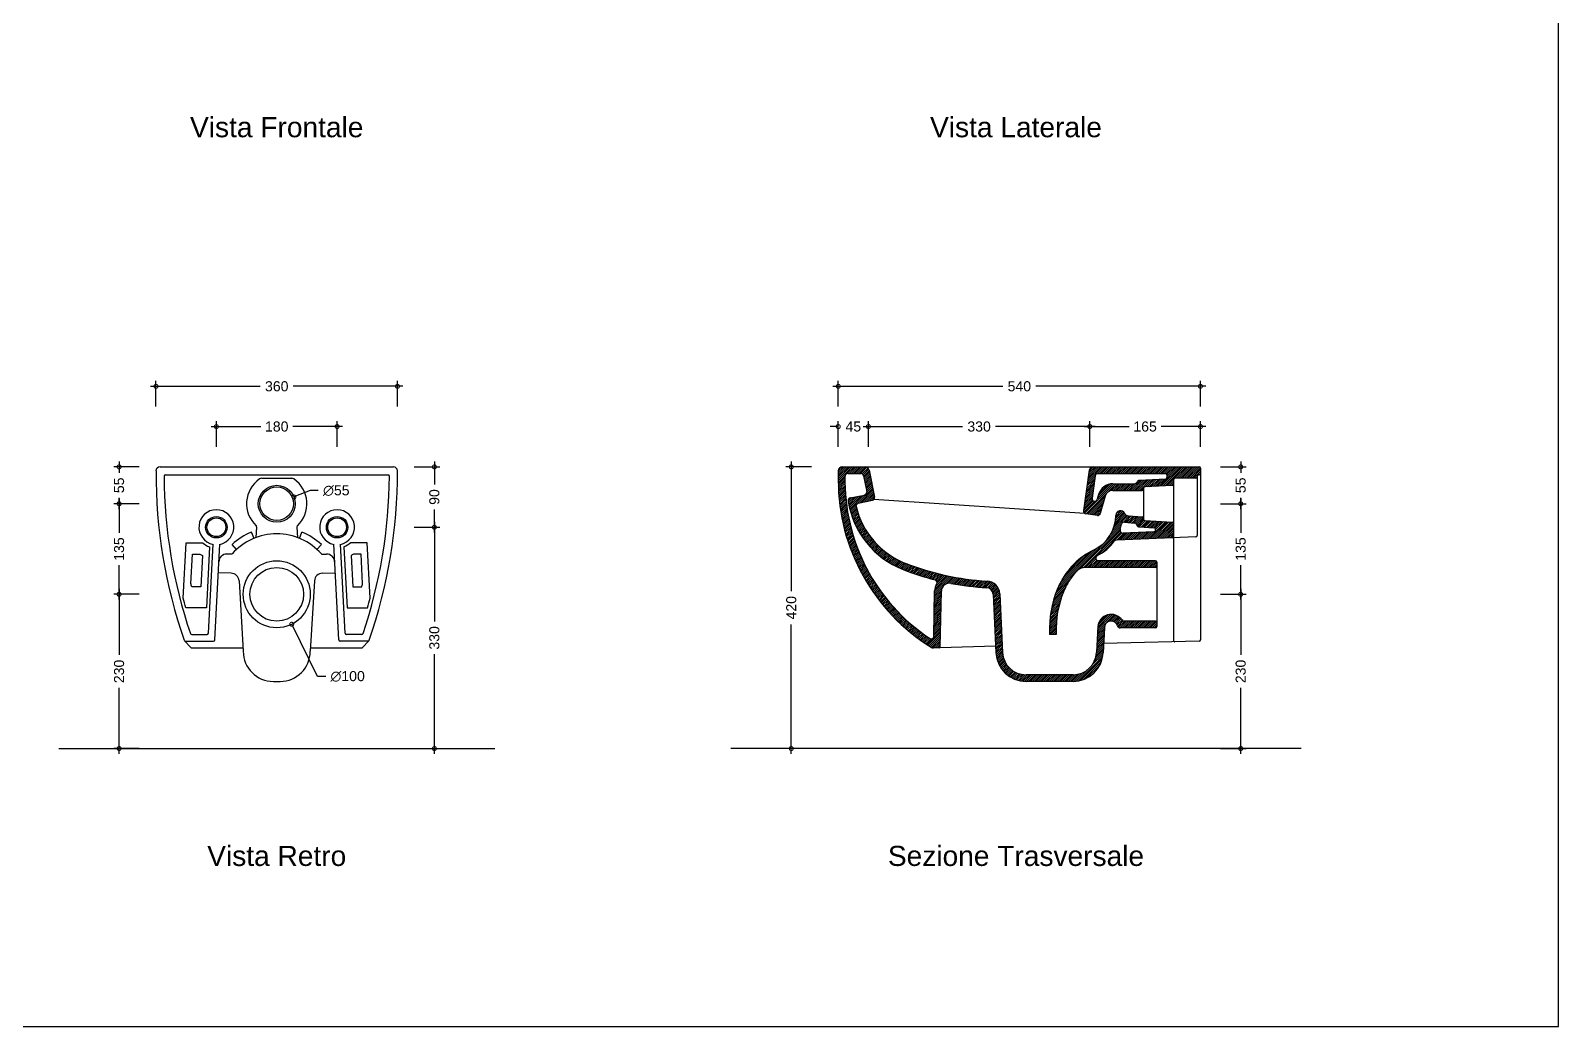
# Model space of a CAD drawing. Header units: millimetres. Extents: x 0 to 4200, y 0 to 2970.
# Drawn here: x 1922 to 4200, y 0 to 1485 of the extents above; entities that cross this region are included whole.
import ezdxf
from ezdxf.enums import TextEntityAlignment as Align

# ---------------------------------------------------------------- set-up
doc = ezdxf.new("R2010")
doc.units = ezdxf.units.MM
for name, color, linetype in [('FLM_Cer_Hatch', 8, 'Continuous'), ('FLM_Cer_Sez', 1, 'Continuous'), ('FLM_Ceramica', 7, 'Continuous'), ('FLM_Quote', 3, 'Continuous'), ('FLM_Sqd', 2, 'Continuous'), ('FLM_Terra', 4, 'Continuous'), ('FLM_Testi', 7, 'Continuous')]:
    doc.layers.add(name, color=color, linetype=linetype)
doc.styles.add('FLM_Ind', font='arial.ttf', dxfattribs={"height": 30})
doc.styles.add('FLM_Quote', font='arial.ttf')
doc.dimstyles.new('FLM_Q1', dxfattribs={"dimtxt": 15, "dimasz": 12, "dimexe": 8, "dimexo": 0, "dimgap": 8, "dimtad": 0, "dimdec": 0, "dimzin": 0, "dimdsep": 46, "dimtxsty": 'FLM_Quote', "dimblk": 'DOTSMALL', "dimcen": 0, "dimdle": 8, "dimclrt": 7, "dimadec": 0, "dimazin": 0, "dimtfac": 1, "dimtdec": 0, "dimtofl": 0, "dimtmove": 1, "dimatfit": 3, "dimldrblk": 'DOTSMALL', "dimfxl": 30, "dimfxlon": 1, "dimtolj": 1, "dimtzin": 0, "dimlwd": -1, "dimarcsym": 0})
doc.dimstyles.new('FLM_Q1$3', dxfattribs={"dimtxt": 15, "dimasz": 12, "dimexe": 8, "dimexo": 0, "dimgap": 8, "dimtad": 0, "dimtih": 1, "dimtoh": 1, "dimdec": 0, "dimzin": 0, "dimdsep": 46, "dimtxsty": 'FLM_Quote', "dimblk": 'DOTSMALL', "dimcen": 0, "dimdle": 8, "dimclrt": 7, "dimadec": 0, "dimazin": 0, "dimtfac": 1, "dimtdec": 0, "dimtofl": 0, "dimtmove": 1, "dimatfit": 3, "dimldrblk": 'DOTSMALL', "dimfxl": 30, "dimfxlon": 1, "dimtolj": 1, "dimtzin": 0, "dimlwd": -1, "dimarcsym": 0})
pattern_1 = [(45, (-4695.7502, 155.998), (-1.41421356, 1.41421356), [])]

# ---------------------------------------------------------------- blocks, each defined once
blk = doc.blocks.new('_DotSmall')
at = {"color": 0, "linetype": 'ByBlock', "const_width": 0.5}
blk.add_lwpolyline([(-0.0625, 0, 1), (0.0625, 0, 1)], format="xyb", close=True, dxfattribs=at)
blk = doc.blocks.new('*D17')
at = {"layer": 'Defpoints', "color": 0, "transparency": 16777216}
for p in [(3501.3, 894.5), (3171.3, 831.9), (3501.3, 831.4)]:
    blk.add_point(p, dxfattribs=at)
at = {"layer": 'FLM_Quote', "color": 0, "transparency": 16777216}
for p, q in [((3163.3, 894.5), (3311.8, 894.5)), ((3509.3, 894.5), (3360.9, 894.5))]:
    blk.add_line(p, q, dxfattribs=at)
at = {"layer": 'FLM_Quote', "color": 0, "lineweight": -2, "transparency": 16777216}
for p, q in [((3171.3, 864.5), (3171.3, 902.5)), ((3501.3, 864.5), (3501.3, 902.5))]:
    blk.add_line(p, q, dxfattribs=at)
at = {"layer": 'FLM_Quote', "color": 0, "transparency": 16777216, "xscale": 12, "yscale": 12, "zscale": 12, "rotation": 180}
blk.add_blockref('_DotSmall', (3171.3, 894.5), dxfattribs=at)
at = {"layer": 'FLM_Quote', "color": 0, "transparency": 16777216, "xscale": 12, "yscale": 12, "zscale": 12}
blk.add_blockref('_DotSmall', (3501.3, 894.5), dxfattribs=at)
at = {"layer": 'FLM_Quote', "color": 7, "transparency": 16777216, "insert": (3336.3, 894.5), "char_height": 15, "attachment_point": 5, "style": 'FLM_Quote'}
blk.add_mtext('\\A1;330', dxfattribs=at)
blk = doc.blocks.new('*D18')
at = {"layer": 'Defpoints', "color": 0, "transparency": 16777216}
for p in [(3666.3, 954.5), (3126.3, 830.4), (3666.3, 698.2)]:
    blk.add_point(p, dxfattribs=at)
at = {"layer": 'FLM_Quote', "color": 0, "lineweight": -2, "transparency": 16777216}
for p, q in [((3126.3, 924.5), (3126.3, 962.5)), ((3666.3, 924.5), (3666.3, 962.5))]:
    blk.add_line(p, q, dxfattribs=at)
at = {"layer": 'FLM_Quote', "color": 0, "transparency": 16777216}
for p, q in [((3118.3, 954.5), (3371.8, 954.5)), ((3674.3, 954.5), (3420.9, 954.5))]:
    blk.add_line(p, q, dxfattribs=at)
at = {"layer": 'FLM_Quote', "color": 0, "transparency": 16777216, "xscale": 12, "yscale": 12, "zscale": 12, "rotation": 180}
blk.add_blockref('_DotSmall', (3126.3, 954.5), dxfattribs=at)
at = {"layer": 'FLM_Quote', "color": 0, "transparency": 16777216, "xscale": 12, "yscale": 12, "zscale": 12}
blk.add_blockref('_DotSmall', (3666.3, 954.5), dxfattribs=at)
at = {"layer": 'FLM_Quote', "color": 7, "transparency": 16777216, "insert": (3396.3, 954.5), "char_height": 15, "attachment_point": 5, "style": 'FLM_Quote'}
blk.add_mtext('\\A1;540', dxfattribs=at)
blk = doc.blocks.new('*D35')
at = {"layer": 'Defpoints', "color": 0, "transparency": 16777216}
for p in [(3344.5, 834.4), (3056.3, 414.4), (3391.3, 414.4)]:
    blk.add_point(p, dxfattribs=at)
at = {"layer": 'FLM_Quote', "color": 0, "lineweight": -2, "transparency": 16777216}
for p, q in [((3086.3, 834.4), (3048.3, 834.4)), ((3086.3, 414.4), (3048.3, 414.4))]:
    blk.add_line(p, q, dxfattribs=at)
at = {"layer": 'FLM_Quote', "color": 0, "transparency": 16777216}
for p, q in [((3056.3, 842.4), (3056.3, 649.3)), ((3056.3, 406.4), (3056.3, 599.6))]:
    blk.add_line(p, q, dxfattribs=at)
at = {"layer": 'FLM_Quote', "color": 0, "transparency": 16777216, "xscale": 12, "yscale": 12, "zscale": 12}
for p, rotation in [((3056.3, 834.4), 90), ((3056.3, 414.4), 270)]:
    blk.add_blockref('_DotSmall', p, dxfattribs=dict(at, rotation=rotation))
at = {"layer": 'FLM_Quote', "color": 7, "transparency": 16777216, "insert": (3056.3, 624.4), "char_height": 15, "attachment_point": 5, "rotation": 90, "style": 'FLM_Quote'}
blk.add_mtext('\\A1;420', dxfattribs=at)
blk = doc.blocks.new('*D19')
at = {"layer": 'Defpoints', "color": 0, "transparency": 16777216}
for p in [(3601.3, 644.4), (3391.3, 414.4), (3726.3, 414.4)]:
    blk.add_point(p, dxfattribs=at)
at = {"layer": 'FLM_Quote', "color": 0, "lineweight": -2, "transparency": 16777216}
for p, q in [((3696.3, 644.4), (3734.3, 644.4)), ((3696.3, 414.4), (3734.3, 414.4))]:
    blk.add_line(p, q, dxfattribs=at)
at = {"layer": 'FLM_Quote', "color": 0, "transparency": 16777216}
for p, q in [((3726.3, 652.4), (3726.3, 554.1)), ((3726.3, 406.4), (3726.3, 504.8))]:
    blk.add_line(p, q, dxfattribs=at)
at = {"layer": 'FLM_Quote', "color": 0, "transparency": 16777216, "xscale": 12, "yscale": 12, "zscale": 12}
for p, rotation in [((3726.3, 644.4), 90), ((3726.3, 414.4), 270)]:
    blk.add_blockref('_DotSmall', p, dxfattribs=dict(at, rotation=rotation))
at = {"layer": 'FLM_Quote', "color": 7, "transparency": 16777216, "insert": (3726.3, 529.4), "char_height": 15, "attachment_point": 5, "rotation": 90, "style": 'FLM_Quote'}
blk.add_mtext('\\A1;230', dxfattribs=at)
blk = doc.blocks.new('*D30')
at = {"layer": 'Defpoints', "color": 0, "transparency": 16777216}
for p in [(3626.3, 779.4), (3601.3, 644.4), (3726.3, 644.4)]:
    blk.add_point(p, dxfattribs=at)
at = {"layer": 'FLM_Quote', "color": 0, "lineweight": -2, "transparency": 16777216}
for p, q in [((3696.3, 779.4), (3734.3, 779.4)), ((3696.3, 644.4), (3734.3, 644.4))]:
    blk.add_line(p, q, dxfattribs=at)
at = {"layer": 'FLM_Quote', "color": 0, "transparency": 16777216}
for p, q in [((3726.3, 787.4), (3726.3, 735.9)), ((3726.3, 636.4), (3726.3, 688))]:
    blk.add_line(p, q, dxfattribs=at)
at = {"layer": 'FLM_Quote', "color": 0, "transparency": 16777216, "xscale": 12, "yscale": 12, "zscale": 12}
for p, rotation in [((3726.3, 779.4), 90), ((3726.3, 644.4), 270)]:
    blk.add_blockref('_DotSmall', p, dxfattribs=dict(at, rotation=rotation))
at = {"layer": 'FLM_Quote', "color": 7, "transparency": 16777216, "insert": (3726.3, 711.9), "char_height": 15, "attachment_point": 5, "rotation": 90, "style": 'FLM_Quote'}
blk.add_mtext('\\A1;135', dxfattribs=at)
blk = doc.blocks.new('*D31')
at = {"layer": 'Defpoints', "color": 0, "transparency": 16777216}
for p in [(3587.5, 834.4), (3626.3, 779.4), (3726.3, 779.4)]:
    blk.add_point(p, dxfattribs=at)
at = {"layer": 'FLM_Quote', "color": 0, "lineweight": -2, "transparency": 16777216}
for p, q in [((3696.3, 834.4), (3734.3, 834.4)), ((3696.3, 779.4), (3734.3, 779.4))]:
    blk.add_line(p, q, dxfattribs=at)
at = {"layer": 'FLM_Quote', "color": 0, "transparency": 16777216}
for p, q in [((3726.3, 842.4), (3726.3, 825.7)), ((3726.3, 771.4), (3726.3, 788.1))]:
    blk.add_line(p, q, dxfattribs=at)
at = {"layer": 'FLM_Quote', "color": 0, "transparency": 16777216, "xscale": 12, "yscale": 12, "zscale": 12}
for p, rotation in [((3726.3, 834.4), 90), ((3726.3, 779.4), 270)]:
    blk.add_blockref('_DotSmall', p, dxfattribs=dict(at, rotation=rotation))
at = {"layer": 'FLM_Quote', "color": 7, "transparency": 16777216, "insert": (3726.3, 806.9), "char_height": 15, "attachment_point": 5, "rotation": 90, "style": 'FLM_Quote'}
blk.add_mtext('\\A1;55', dxfattribs=at)
blk = doc.blocks.new('*D32')
at = {"layer": 'Defpoints', "color": 0, "transparency": 16777216}
for p in [(3666.3, 894.5), (3501.3, 831.4), (3666.3, 698.2)]:
    blk.add_point(p, dxfattribs=at)
at = {"layer": 'FLM_Quote', "color": 0, "transparency": 16777216}
for p, q in [((3493.3, 894.5), (3559.9, 894.5)), ((3674.3, 894.5), (3607.8, 894.5))]:
    blk.add_line(p, q, dxfattribs=at)
at = {"layer": 'FLM_Quote', "color": 0, "lineweight": -2, "transparency": 16777216}
for p, q in [((3501.3, 864.5), (3501.3, 902.5)), ((3666.3, 864.5), (3666.3, 902.5))]:
    blk.add_line(p, q, dxfattribs=at)
at = {"layer": 'FLM_Quote', "color": 0, "transparency": 16777216, "xscale": 12, "yscale": 12, "zscale": 12, "rotation": 180}
blk.add_blockref('_DotSmall', (3501.3, 894.5), dxfattribs=at)
at = {"layer": 'FLM_Quote', "color": 0, "transparency": 16777216, "xscale": 12, "yscale": 12, "zscale": 12}
blk.add_blockref('_DotSmall', (3666.3, 894.5), dxfattribs=at)
at = {"layer": 'FLM_Quote', "color": 7, "transparency": 16777216, "insert": (3583.8, 894.5), "char_height": 15, "attachment_point": 5, "style": 'FLM_Quote'}
blk.add_mtext('\\A1;165', dxfattribs=at)
blk = doc.blocks.new('*D33')
at = {"layer": 'Defpoints', "color": 0, "transparency": 16777216}
for p in [(3171.3, 894.5), (3126.3, 830.4), (3171.3, 831.9)]:
    blk.add_point(p, dxfattribs=at)
at = {"layer": 'FLM_Quote', "color": 0, "transparency": 16777216}
for p, q in [((3126.3, 894.5), (3114.3, 894.5)), ((3171.3, 894.5), (3183.3, 894.5))]:
    blk.add_line(p, q, dxfattribs=at)
at = {"layer": 'FLM_Quote', "color": 0, "lineweight": -2, "transparency": 16777216}
for p, q in [((3126.3, 864.5), (3126.3, 902.5)), ((3171.3, 864.5), (3171.3, 902.5))]:
    blk.add_line(p, q, dxfattribs=at)
at = {"layer": 'FLM_Quote', "color": 0, "transparency": 16777216, "xscale": 12, "yscale": 12, "zscale": 12}
blk.add_blockref('_DotSmall', (3126.3, 894.5), dxfattribs=at)
at = {"layer": 'FLM_Quote', "color": 0, "transparency": 16777216, "xscale": 12, "yscale": 12, "zscale": 12, "rotation": 180}
blk.add_blockref('_DotSmall', (3171.3, 894.5), dxfattribs=at)
at = {"layer": 'FLM_Quote', "color": 7, "transparency": 16777216, "insert": (3148.8, 894.5), "char_height": 15, "attachment_point": 5, "style": 'FLM_Quote'}
blk.add_mtext('\\A1;45', dxfattribs=at)
blk = doc.blocks.new('*D37')
at = {"layer": 'Defpoints', "color": 0, "transparency": 16777216}
for p in [(2379.2, 894.5), (2199.2, 758.4), (2379.2, 758.4)]:
    blk.add_point(p, dxfattribs=at)
at = {"layer": 'FLM_Quote', "color": 0, "transparency": 16777216}
for p, q in [((2191.2, 894.5), (2265.4, 894.5)), ((2387.2, 894.5), (2313, 894.5))]:
    blk.add_line(p, q, dxfattribs=at)
at = {"layer": 'FLM_Quote', "color": 0, "lineweight": -2, "transparency": 16777216}
for p, q in [((2199.2, 864.5), (2199.2, 902.5)), ((2379.2, 864.5), (2379.2, 902.5))]:
    blk.add_line(p, q, dxfattribs=at)
at = {"layer": 'FLM_Quote', "color": 0, "transparency": 16777216, "xscale": 12, "yscale": 12, "zscale": 12, "rotation": 180}
blk.add_blockref('_DotSmall', (2199.2, 894.5), dxfattribs=at)
at = {"layer": 'FLM_Quote', "color": 0, "transparency": 16777216, "xscale": 12, "yscale": 12, "zscale": 12}
blk.add_blockref('_DotSmall', (2379.2, 894.5), dxfattribs=at)
at = {"layer": 'FLM_Quote', "color": 7, "transparency": 16777216, "insert": (2289.2, 894.5), "char_height": 15, "attachment_point": 5, "style": 'FLM_Quote'}
blk.add_mtext('\\A1;180', dxfattribs=at)
blk = doc.blocks.new('*D38')
at = {"layer": 'Defpoints', "color": 0, "transparency": 16777216}
for p in [(2469.2, 954.5), (2109.2, 828.5), (2469.2, 824.4)]:
    blk.add_point(p, dxfattribs=at)
at = {"layer": 'FLM_Quote', "color": 0, "lineweight": -2, "transparency": 16777216}
for p, q in [((2109.2, 924.5), (2109.2, 962.5)), ((2469.2, 924.5), (2469.2, 962.5))]:
    blk.add_line(p, q, dxfattribs=at)
at = {"layer": 'FLM_Quote', "color": 0, "transparency": 16777216}
for p, q in [((2101.2, 954.5), (2264.7, 954.5)), ((2477.2, 954.5), (2313.7, 954.5))]:
    blk.add_line(p, q, dxfattribs=at)
at = {"layer": 'FLM_Quote', "color": 0, "transparency": 16777216, "xscale": 12, "yscale": 12, "zscale": 12, "rotation": 180}
blk.add_blockref('_DotSmall', (2109.2, 954.5), dxfattribs=at)
at = {"layer": 'FLM_Quote', "color": 0, "transparency": 16777216, "xscale": 12, "yscale": 12, "zscale": 12}
blk.add_blockref('_DotSmall', (2469.2, 954.5), dxfattribs=at)
at = {"layer": 'FLM_Quote', "color": 7, "transparency": 16777216, "insert": (2289.2, 954.5), "char_height": 15, "attachment_point": 5, "style": 'FLM_Quote'}
blk.add_mtext('\\A1;360', dxfattribs=at)
blk = doc.blocks.new('*D43')
at = {"layer": 'Defpoints', "color": 0, "transparency": 16777216}
for p in [(2054.2, 644.4), (2239.2, 644.4), (2289.2, 414.4)]:
    blk.add_point(p, dxfattribs=at)
at = {"layer": 'FLM_Quote', "color": 0, "lineweight": -2, "transparency": 16777216}
for p, q in [((2084.2, 644.4), (2046.2, 644.4)), ((2084.2, 414.4), (2046.2, 414.4))]:
    blk.add_line(p, q, dxfattribs=at)
at = {"layer": 'FLM_Quote', "color": 0, "transparency": 16777216}
for p, q in [((2054.2, 652.4), (2054.2, 554.1)), ((2054.2, 406.4), (2054.2, 504.8))]:
    blk.add_line(p, q, dxfattribs=at)
at = {"layer": 'FLM_Quote', "color": 0, "transparency": 16777216, "xscale": 12, "yscale": 12, "zscale": 12}
for p, rotation in [((2054.2, 644.4), 90), ((2054.2, 414.4), 270)]:
    blk.add_blockref('_DotSmall', p, dxfattribs=dict(at, rotation=rotation))
at = {"layer": 'FLM_Quote', "color": 7, "transparency": 16777216, "insert": (2054.2, 529.4), "char_height": 15, "attachment_point": 5, "rotation": 90, "style": 'FLM_Quote'}
blk.add_mtext('\\A1;230', dxfattribs=at)
blk = doc.blocks.new('*D39')
at = {"layer": 'Defpoints', "color": 0, "transparency": 16777216}
for p in [(2393.2, 744.4), (2289.2, 414.4), (2524.2, 414.4)]:
    blk.add_point(p, dxfattribs=at)
at = {"layer": 'FLM_Quote', "color": 0, "transparency": 16777216}
for p, q in [((2524.2, 752.4), (2524.2, 604)), ((2524.2, 406.4), (2524.2, 554.9))]:
    blk.add_line(p, q, dxfattribs=at)
at = {"layer": 'FLM_Quote', "color": 0, "lineweight": -2, "transparency": 16777216}
for p, q in [((2494.2, 744.4), (2532.2, 744.4)), ((2494.2, 414.4), (2532.2, 414.4))]:
    blk.add_line(p, q, dxfattribs=at)
at = {"layer": 'FLM_Quote', "color": 0, "transparency": 16777216, "xscale": 12, "yscale": 12, "zscale": 12}
for p, rotation in [((2524.2, 744.4), 90), ((2524.2, 414.4), 270)]:
    blk.add_blockref('_DotSmall', p, dxfattribs=dict(at, rotation=rotation))
at = {"layer": 'FLM_Quote', "color": 7, "transparency": 16777216, "insert": (2524.2, 579.4), "char_height": 15, "attachment_point": 5, "rotation": 90, "style": 'FLM_Quote'}
blk.add_mtext('\\A1;330', dxfattribs=at)
blk = doc.blocks.new('*D40')
at = {"layer": 'Defpoints', "color": 0, "transparency": 16777216}
for p in [(2289.2, 834.4), (2393.2, 744.4), (2524.2, 744.4)]:
    blk.add_point(p, dxfattribs=at)
at = {"layer": 'FLM_Quote', "color": 0, "lineweight": -2, "transparency": 16777216}
for p, q in [((2494.2, 834.4), (2532.2, 834.4)), ((2494.2, 744.4), (2532.2, 744.4))]:
    blk.add_line(p, q, dxfattribs=at)
at = {"layer": 'FLM_Quote', "color": 0, "transparency": 16777216}
for p, q in [((2524.2, 842.4), (2524.2, 808.2)), ((2524.2, 736.4), (2524.2, 770.7))]:
    blk.add_line(p, q, dxfattribs=at)
at = {"layer": 'FLM_Quote', "color": 0, "transparency": 16777216, "xscale": 12, "yscale": 12, "zscale": 12}
for p, rotation in [((2524.2, 834.4), 90), ((2524.2, 744.4), 270)]:
    blk.add_blockref('_DotSmall', p, dxfattribs=dict(at, rotation=rotation))
at = {"layer": 'FLM_Quote', "color": 7, "transparency": 16777216, "insert": (2524.2, 789.4), "char_height": 15, "attachment_point": 5, "rotation": 90, "style": 'FLM_Quote'}
blk.add_mtext('\\A1;90', dxfattribs=at)
blk = doc.blocks.new('*D41')
at = {"layer": 'Defpoints', "color": 0, "transparency": 16777216}
for p in [(2054.2, 779.4), (2260.8, 779.4), (2239.2, 644.4)]:
    blk.add_point(p, dxfattribs=at)
at = {"layer": 'FLM_Quote', "color": 0, "lineweight": -2, "transparency": 16777216}
for p, q in [((2084.2, 779.4), (2046.2, 779.4)), ((2084.2, 644.4), (2046.2, 644.4))]:
    blk.add_line(p, q, dxfattribs=at)
at = {"layer": 'FLM_Quote', "color": 0, "transparency": 16777216}
for p, q in [((2054.2, 787.4), (2054.2, 735.9)), ((2054.2, 636.4), (2054.2, 688))]:
    blk.add_line(p, q, dxfattribs=at)
at = {"layer": 'FLM_Quote', "color": 0, "transparency": 16777216, "xscale": 12, "yscale": 12, "zscale": 12}
for p, rotation in [((2054.2, 779.4), 90), ((2054.2, 644.4), 270)]:
    blk.add_blockref('_DotSmall', p, dxfattribs=dict(at, rotation=rotation))
at = {"layer": 'FLM_Quote', "color": 7, "transparency": 16777216, "insert": (2054.2, 711.9), "char_height": 15, "attachment_point": 5, "rotation": 90, "style": 'FLM_Quote'}
blk.add_mtext('\\A1;135', dxfattribs=at)
blk = doc.blocks.new('*D42')
at = {"layer": 'Defpoints', "color": 0, "transparency": 16777216}
for p in [(2054.2, 834.4), (2289.2, 834.4), (2260.8, 779.4)]:
    blk.add_point(p, dxfattribs=at)
at = {"layer": 'FLM_Quote', "color": 0, "lineweight": -2, "transparency": 16777216}
for p, q in [((2084.2, 834.4), (2046.2, 834.4)), ((2084.2, 779.4), (2046.2, 779.4))]:
    blk.add_line(p, q, dxfattribs=at)
at = {"layer": 'FLM_Quote', "color": 0, "transparency": 16777216}
for p, q in [((2054.2, 842.4), (2054.2, 825.7)), ((2054.2, 771.4), (2054.2, 788.1))]:
    blk.add_line(p, q, dxfattribs=at)
at = {"layer": 'FLM_Quote', "color": 0, "transparency": 16777216, "xscale": 12, "yscale": 12, "zscale": 12}
for p, rotation in [((2054.2, 834.4), 90), ((2054.2, 779.4), 270)]:
    blk.add_blockref('_DotSmall', p, dxfattribs=dict(at, rotation=rotation))
at = {"layer": 'FLM_Quote', "color": 7, "transparency": 16777216, "insert": (2054.2, 806.9), "char_height": 15, "attachment_point": 5, "rotation": 90, "style": 'FLM_Quote'}
blk.add_mtext('\\A1;55', dxfattribs=at)
blk = doc.blocks.new('*D46')
at = {"layer": 'Defpoints', "color": 0, "transparency": 16777216}
for p in [(2314.8, 789.5), (2263.6, 769.4)]:
    blk.add_point(p, dxfattribs=at)
at = {"layer": 'FLM_Quote', "color": 0, "transparency": 16777216}
for p, q in [((2339, 799), (2314.8, 789.5)), ((2351, 799), (2339, 799))]:
    blk.add_line(p, q, dxfattribs=at)
at = {"layer": 'FLM_Quote', "color": 0, "transparency": 16777216, "xscale": 12, "yscale": 12, "zscale": 12, "rotation": 201.4381653121824}
blk.add_blockref('_DotSmall', (2314.8, 789.5), dxfattribs=at)
at = {"layer": 'FLM_Quote', "color": 7, "transparency": 16777216, "insert": (2378, 799), "char_height": 15, "attachment_point": 5, "style": 'FLM_Quote'}
blk.add_mtext('\\A1;∅55', dxfattribs=at)
blk = doc.blocks.new('*D47')
at = {"layer": 'Defpoints', "color": 0, "transparency": 16777216}
for p in [(2266.9, 689.2), (2311.5, 599.7)]:
    blk.add_point(p, dxfattribs=at)
at = {"layer": 'FLM_Quote', "color": 0, "transparency": 16777216}
for p, q in [((2350.2, 521.9), (2311.5, 599.7)), ((2362.2, 521.9), (2350.2, 521.9))]:
    blk.add_line(p, q, dxfattribs=at)
at = {"layer": 'FLM_Quote', "color": 0, "transparency": 16777216, "xscale": 12, "yscale": 12, "zscale": 12, "rotation": 116.4742128780476}
blk.add_blockref('_DotSmall', (2311.5, 599.7), dxfattribs=at)
at = {"layer": 'FLM_Quote', "color": 7, "transparency": 16777216, "insert": (2394.9, 521.9), "char_height": 15, "attachment_point": 5, "style": 'FLM_Quote'}
blk.add_mtext('\\A1;∅100', dxfattribs=at)

msp = doc.modelspace()

# ---------------------------------------------------------------- hatches: boundary and pattern name
at = {"layer": 'FLM_Cer_Hatch'}
h = msp.add_hatch(dxfattribs=at)
h.set_pattern_fill('_USER', color=256, scale=2, angle=45, pattern_type=0)
h.set_pattern_definition(pattern_1)
h.paths.add_polyline_path([(3172.3, 829.6, 0.356394), (3166.4, 834.4), (3132.3, 834.4, 0.414214), (3126.3, 828.4), (3126.3, 814.4, 0.2595), (3264.9, 565.4, 0.146076), (3268.2, 564.5), (3276.6, 564.7, 0.401524), (3278.5, 566.7), (3280, 649.2, -0.465157), (3294.3, 660.7, 0.033284), (3347.6, 654.2, -0.383579), (3357.1, 644.7), (3361.4, 557.2, 0.39978), (3406.3, 514.4), (3476.3, 514.4, 0.39978), (3521.3, 557.2), (3523.1, 594.2, -0.873696), (3542.7, 597.3, 0.331679), (3546.5, 594.4), (3599.3, 594.4, 0.414214), (3601.3, 596.4), (3601.3, 602.4, 0.414214), (3599.3, 604.4), (3552.6, 604.4, -0.241531), (3549.4, 606.1, 0.691394), (3513.2, 596.4), (3511.3, 557.7, -0.39978), (3476.3, 524.4), (3406.3, 524.4, -0.39978), (3371.4, 557.7), (3367.1, 645.2, 0.383579), (3348.2, 664.1, -0.079357), (3226.7, 690.6, -0.245362), (3152.8, 775.4, -0.424223), (3155.9, 780.3), (3177.4, 784.6, 0.414214), (3180.5, 789.4)])
h.paths.add_polyline_path([(3163.8, 821.2), (3168.7, 797.2, -0.414214), (3165.6, 792.4), (3144.2, 788.1, 0.40049), (3141.1, 783.5, 0.266978), (3223.1, 681.3, 0.030921), (3270.6, 666, -0.499628), (3273.1, 660.1, 0.129057), (3270, 649.4), (3268.8, 582, -0.592492), (3262.6, 578.8, -0.256689), (3136.4, 820.5, -0.40793), (3140.4, 824.4), (3159.9, 824.4, -0.356394)], flags=16)
h = msp.add_hatch(dxfattribs=at)
h.set_pattern_fill('_USER', color=256, scale=2, angle=45, pattern_type=0)
h.set_pattern_definition(pattern_1)
h.paths.add_polyline_path([(3666.3, 832.4, 0.414214), (3664.3, 834.4), (3506.5, 834.4, 0.372825), (3500.6, 829.3), (3491.9, 769.1, 0.414214), (3495.3, 764.6), (3512.6, 762.1, 0.377174), (3517, 765), (3524.1, 790.5, -0.336767), (3535.7, 799.3), (3579.3, 799.3, 0.550805), (3581.4, 801.9, -0.488996), (3583.2, 804.5), (3624.5, 806.8, 0.39805), (3626.3, 808.8), (3626.3, 815.4, -0.414214), (3628.3, 817.4), (3659.3, 817.4, 0.513478), (3661.4, 820, -0.487928), (3663.3, 822.4), (3664.3, 822.4, 0.414214), (3666.3, 824.4)])
h.paths.add_polyline_path([(3616.3, 822.4), (3616.3, 818.3, -0.39805), (3614.5, 816.3), (3575.1, 814.1, 0.283996), (3571.7, 811.7, -0.29905), (3568, 809.3), (3535.7, 809.3, 0.336767), (3514.5, 793.2), (3512.5, 786, -0.937919), (3504.7, 787.7), (3509.5, 821, -0.372825), (3513.5, 824.4), (3614.3, 824.4, -0.414214)], flags=16)
h = msp.add_hatch(dxfattribs=at)
h.set_pattern_fill('_USER', color=256, scale=2, angle=45, pattern_type=0)
h.set_pattern_definition(pattern_1)
h.paths.add_polyline_path([(3626.3, 750, 0.39805), (3624.5, 752), (3583.2, 754.3, -0.39805), (3581.3, 756.3), (3581.3, 757.8, 0.388553), (3579.5, 759.7), (3558.8, 761.6, -0.290988), (3553.3, 765, 0.80185), (3540, 762.1, -0.28751), (3507.9, 710.9, 0.168117), (3456.3, 659.4, 0.113888), (3441.3, 594.4), (3441.3, 584.4), (3451.3, 584.4), (3451.3, 594.4, -0.113888), (3465.3, 655.1, -0.067311), (3480.4, 677.7, -0.215328), (3495.4, 684.4), (3599.3, 684.4, 0.414214), (3601.3, 686.4), (3601.3, 692.4, 0.414214), (3599.3, 694.4), (3514.4, 694.4, -0.794387), (3512.6, 702, 0.126283), (3537.9, 723.6, -0.23384), (3541, 725.3), (3624.4, 728.7, 0.402552), (3626.3, 730.7)])
h.paths.add_polyline_path([(3596.6, 737.6), (3550.6, 735.7, -0.524227), (3546.6, 741, 0.030479), (3548.7, 748.9, -0.382261), (3553, 752.1), (3568, 750.7, -0.316982), (3571.5, 747.8, 0.326057), (3575.1, 744.8), (3596.7, 743.6, -0.953366)], flags=16)

# ---------------------------------------------------------------- linework, layer by layer
at = {"layer": 'FLM_Cer_Sez'}
for p, q in [((3126.3, 828.4), (3126.3, 814.4)), ((3132.3, 834.4), (3166.4, 834.4)), ((3140.4, 824.4), (3159.9, 824.4)), ((3163.8, 821.2), (3168.7, 797.2)), ((3172.3, 829.6), (3180.5, 789.4)), ((3500.6, 829.3), (3491.9, 769.1)), ((3509.5, 821), (3504.7, 787.7)), ((3506.5, 834.4), (3664.3, 834.4)), ((3513.5, 824.4), (3614.3, 824.4)), ((3616.3, 822.4), (3616.3, 818.3)), ((3661.3, 820.4), (3661.3, 819.4)), ((3663.3, 822.4), (3664.3, 822.4)), ((3666.3, 832.4), (3666.3, 824.4)), ((3535.7, 809.3), (3568, 809.3)), ((3535.7, 799.3), (3579.3, 799.3)), ((3614.5, 816.3), (3575.1, 814.1)), ((3581.3, 802.5), (3581.3, 801.3)), ((3624.5, 806.8), (3583.2, 804.5)), ((3626.3, 815.4), (3626.3, 808.8)), ((3659.3, 817.4), (3628.3, 817.4)), ((3144.2, 788.1), (3165.6, 792.4)), ((3155.9, 780.3), (3177.4, 784.6)), ((3514.5, 793.2), (3512.5, 786)), ((3524.1, 790.5), (3517, 765)), ((3512.6, 762.1), (3495.3, 764.6)), ((3553, 752.1), (3568, 750.7)), ((3558.8, 761.6), (3579.5, 759.7)), ((3581.3, 757.8), (3581.3, 756.3)), ((3583.2, 754.3), (3624.5, 752)), ((3596.6, 737.6), (3550.6, 735.7)), ((3575.1, 744.8), (3596.7, 743.6)), ((3626.3, 750), (3626.3, 730.7)), ((3624.4, 728.7), (3541, 725.3)), ((3599.3, 684.4), (3495.4, 684.4)), ((3599.3, 694.4), (3514.4, 694.4)), ((3601.3, 692.4), (3601.3, 686.4)), ((3268.8, 582), (3270, 649.4)), ((3278.5, 566.7), (3280, 649.2)), ((3357.1, 644.7), (3361.4, 557.2)), ((3367.1, 645.2), (3371.4, 557.7)), ((3441.3, 594.4), (3441.3, 584.4)), ((3451.3, 594.4), (3451.3, 584.4)), ((3513.2, 596.4), (3511.3, 557.7)), ((3523.1, 594.4), (3521.3, 557.2)), ((3599.3, 594.4), (3546.5, 594.4)), ((3599.3, 604.4), (3552.6, 604.4)), ((3601.3, 602.4), (3601.3, 596.4)), ((3451.3, 584.4), (3441.3, 584.4)), ((3276.6, 564.7), (3268.2, 564.5)), ((3476.3, 524.4), (3406.3, 524.4)), ((3476.3, 514.4), (3406.3, 514.4))]:
    msp.add_line(p, q, dxfattribs=at)
for centre, radius, start, end in [((3132.3, 828.4), 6, 90, 180), ((3419.4, 814.4), 283.1, 178.7681, 236.3535), ((3140.4, 820.4), 4, 90, 178.7681), ((3159.9, 820.4), 4, 11.537, 90), ((3166.4, 828.4), 6, 11.537, 90), ((3506.5, 828.4), 6, 90, 171.7868), ((3513.5, 820.4), 4, 90, 171.7868), ((3614.3, 822.4), 2, 0, 90), ((3663.3, 820.4), 2, 90, 180), ((3664.3, 832.4), 2, 0, 90), ((3664.3, 824.4), 2, 270, 0), ((3419.4, 814.4), 293.1, 180, 238.1895), ((3535.7, 787.3), 22, 90, 164.4474), ((3535.7, 787.3), 12, 90, 164.4474), ((3568, 813.3), 4, 270, 336.5972), ((3575.3, 810.1), 4, 93.1798, 156.5972), ((3579.3, 801.3), 2, 270, 0), ((3583.3, 802.5), 2, 93.1798, 180), ((3614.3, 818.3), 2, 273.1798, 0), ((3624.3, 808.8), 2, 273.1798, 0), ((3628.3, 815.4), 2, 90, 180), ((3659.3, 819.4), 2, 270, 0), ((3145, 784.2), 4, 101.537, 188.8393), ((3271, 803.7), 131.5, 188.8393, 248.6317), ((3156.7, 776.3), 4, 101.537, 193.4881), ((3271, 803.7), 121.5, 193.4881, 248.6317), ((3164.8, 796.4), 4, 281.537, 11.537), ((3176.6, 788.6), 4, 281.537, 11.537), ((3508.7, 787.1), 4, 171.7868, 344.4474), ((3495.9, 768.5), 4, 171.7868, 261.7868), ((3483.1, 762.1), 56.9, 295.8381, 0), ((3513.2, 766), 4, 261.7868, 344.4474), ((3547, 762.1), 7, 25.1025, 180), ((3552.6, 748.1), 4, 84.9352, 168.6147), ((3558.8, 767.6), 6, 205.1025, 270), ((3579.3, 757.8), 2, 0, 84.9352), ((3583.3, 756.3), 2, 180, 266.8202), ((3624.3, 750), 2, 0, 86.8202), ((3550.4, 739.7), 4, 161.6316, 272.2906), ((3483.1, 762.1), 66.9, 341.6316, 348.6147), ((3567.6, 746.7), 4, 14.5845, 84.9352), ((3575.3, 748.8), 4, 194.5845, 266.8202), ((3596.5, 740.6), 3, 272.2906, 86.8202), ((3624.3, 730.7), 2, 272.2906, 0), ((3556.4, 610.6), 111.4, 115.8381, 154.0108), ((3556.4, 610.6), 111.4, 115.8381, 154.0108), ((3483.1, 762.1), 66.9, 296.1473, 324.9367), ((3541.1, 721.3), 4, 92.2906, 144.9367), ((3370.3, 1057.7), 394.2, 248.6317, 266.781), ((3495.4, 664.4), 20, 90, 138.6074), ((3514.4, 698.4), 4, 116.1473, 270), ((3599.3, 692.4), 2, 0, 90), ((3599.3, 686.4), 2, 270, 0), ((3370.3, 1057.7), 404.2, 248.6317, 255.7161), ((3269.6, 662.1), 4, 329.5241, 75.7161), ((3292, 648.9), 12, 79.1558, 178.9391), ((3370.3, 1057.7), 404.2, 259.1558, 266.781), ((3347.1, 644.2), 20, 2.8378, 86.781), ((3556.4, 610.6), 101.4, 138.6074, 154.0108), ((3292, 648.9), 22, 149.5241, 178.9391), ((3347.1, 644.2), 10, 2.8378, 86.781), ((3589.7, 594.4), 148.3, 154.0108, 180), ((3589.7, 594.4), 138.3, 154.0108, 180), ((3533.1, 594.4), 20, 35.6853, 174.3243), ((3533.1, 594.4), 10, 16.6015, 181.1759), ((3546.5, 598.4), 4, 196.6015, 270), ((3552.6, 608.4), 4, 215.6853, 270), ((3599.3, 602.4), 2, 0, 90), ((3599.3, 596.4), 2, 270, 0), ((3264.8, 582.1), 4, 236.3535, 358.9391), ((3268.1, 570.5), 6, 238.1895, 271.4325), ((3276.5, 566.7), 2, 271.4325, 358.9391), ((3406.3, 559.4), 45, 182.8378, 270), ((3406.3, 559.4), 35, 182.8378, 270), ((3476.3, 559.4), 35, 270, 357.1622), ((3476.3, 559.4), 45, 270, 357.1622)]:
    msp.add_arc(centre, radius, start, end, dxfattribs=at)
at = {"layer": 'FLM_Ceramica'}
for p, q in [((2115.2, 834.4), (2463.2, 834.4)), ((2123.2, 822.4), (2455.2, 822.4)), ((3166.4, 834.4), (3506.5, 834.4)), ((3666.3, 824.4), (3666.3, 576.4)), ((2266.9, 817.4), (2311.5, 817.4)), ((3581.3, 801.3), (3581.3, 757.8)), ((3626.3, 808.8), (3626.3, 750)), ((3661.3, 819.4), (3661.3, 732.1)), ((3494.1, 765), (3179.3, 785.6)), ((2255.4, 727.8), (2251.6, 737)), ((2259, 745), (2258, 728.8)), ((2319.3, 745), (2320.4, 728.8)), ((2322.9, 727.8), (2326.7, 737)), ((3659.4, 730.1), (3624.4, 728.7)), ((2187.3, 586.3), (2194.2, 718.9)), ((2196.8, 576.3), (2204.2, 718.9)), ((2229.4, 711.3), (2222.7, 718.7)), ((2348.9, 711.3), (2355.7, 718.7)), ((2381.6, 576.3), (2374.2, 718.9)), ((2391.1, 586.3), (2384.2, 718.9)), ((3626.3, 728.8), (3626.3, 575.5)), ((2222.7, 704.4), (2214.8, 704.4)), ((2355.7, 704.4), (2363.5, 704.4)), ((3601.3, 686.4), (3601.3, 602.4)), ((2221.2, 675.9), (2202, 676.2)), ((2233, 664.6), (2239.2, 559.4)), ((2345.4, 664.6), (2339.2, 559.4)), ((2357.1, 675.9), (2376.4, 676.2)), ((2151.7, 575.1), (2161.1, 565.1)), ((2153.1, 574.4), (2194.8, 574.4)), ((2162.4, 584.4), (2185.3, 584.4)), ((2425.3, 574.4), (2383.6, 574.4)), ((2416, 584.4), (2393.1, 584.4)), ((2426.7, 575.1), (2417.3, 565.1)), ((3664.4, 574.4), (3522, 570.8)), ((2162.5, 564.4), (2238.9, 564.4)), ((2339.5, 564.4), (2415.9, 564.4)), ((3360.9, 566.8), (3278.5, 564.7)), ((2284.2, 514.4), (2294.2, 514.4))]:
    msp.add_line(p, q, dxfattribs=at)
for points in [[(2149.9, 638.5), (2154.2, 721.3), (2178.6, 721.3, 0.097906), (2189, 715.2), (2184.3, 624.4), (2153.7, 624.4, -0.004922)], [(2428.4, 638.5), (2424.1, 721.3), (2399.8, 721.3, -0.097906), (2389.4, 715.2), (2394.1, 624.4), (2424.6, 624.4, 0.004922)], [(2161.1, 660.4), (2163.4, 704.4), (2174.8, 704.4, 0.025727), (2178.3, 702.1), (2175.9, 655.3), (2162.5, 655.3, -0.001802)], [(2417.3, 660.4), (2415, 704.4), (2403.6, 704.4, -0.025727), (2400.1, 702.1), (2402.5, 655.3), (2415.9, 655.3, 0.001802)]]:
    msp.add_lwpolyline(points, format="xyb", close=True, dxfattribs=at)
for centre, radius in [((2289.2, 779.4), 27.5), ((2289.2, 779.4), 25), ((2199.2, 744.4), 16), ((2199.2, 744.4), 14), ((2379.2, 744.4), 16), ((2379.2, 744.4), 14), ((2289.2, 644.4), 50), ((2289.2, 644.4), 40)]:
    msp.add_circle(centre, radius, dxfattribs=at)
for centre, radius, start, end in [((2115.2, 828.4), 6, 90, 179.6946), ((2865.7, 824.4), 756.5, 179.6946, 199.1884), ((2123.2, 820.4), 2, 90, 180.3086), ((2865.7, 824.4), 744.5, 180.3086, 198.6944), ((1712.6, 824.4), 744.5, 341.3056, 359.6914), ((1712.6, 824.4), 756.5, 340.8116, 0.3054), ((2455.2, 820.4), 2, 359.6914, 90), ((2463.2, 828.4), 6, 0.3054, 90), ((2289.2, 779.4), 45, 124.8638, 226.8336), ((2266.9, 811.4), 6, 90, 124.8638), ((2311.5, 811.4), 6, 55.1362, 90), ((2289.2, 779.4), 45, 313.1664, 55.1362), ((2199.2, 744.4), 26, 281.0875, 258.8826), ((2379.2, 744.4), 26, 281.1174, 258.9125), ((2289.2, 645.8), 98.7, 112.3665, 132.3665), ((2289.2, 645.8), 88.7, 41.4296, 138.5704), ((2257, 745.2), 2, 356.2434, 46.8336), ((2321.3, 745.2), 2, 133.1664, 183.7566), ((2289.2, 645.8), 98.7, 47.6335, 67.6335), ((3659.3, 732.1), 2, 272.2906, 0), ((2214.8, 692.4), 12, 90, 177.0285), ((2363.5, 692.4), 12, 2.9715, 90), ((2221, 663.9), 12, 3.3665, 89.0054), ((2357.4, 663.9), 12, 90.9946, 176.6335), ((2153.1, 576.4), 2, 199.1884, 270), ((2162.4, 586.4), 2, 198.6944, 270), ((2185.3, 586.4), 2, 270, 357.0285), ((2194.8, 576.4), 2, 270, 357.0285), ((2383.6, 576.4), 2, 182.9715, 270), ((2393.1, 586.4), 2, 182.9715, 270), ((2416, 586.4), 2, 270, 341.3056), ((2425.3, 576.4), 2, 270, 340.8116), ((3628.3, 575.5), 2, 180, 271.4325), ((3664.3, 576.4), 2, 271.4325, 0), ((2162.5, 566.4), 2, 223.2727, 270), ((2284.2, 559.4), 45, 180, 270), ((2294.2, 559.4), 45, 270, 0), ((2415.9, 566.4), 2, 270, 316.7273)]:
    msp.add_arc(centre, radius, start, end, dxfattribs=at)
at = {"layer": 'FLM_Sqd'}
msp.add_lwpolyline([(0, 0), (4200, 0), (4200, 2970), (0, 2970)], close=True, dxfattribs=at)
at = {"layer": 'FLM_Terra'}
for p, q in [((1964.2, 414.4), (2614.2, 414.4)), ((3816.3, 414.4), (2966.3, 414.4))]:
    msp.add_line(p, q, dxfattribs=at)

# ---------------------------------------------------------------- texts
at = {"layer": 'FLM_Testi', "style": 'FLM_Ind'}
for s, p in [('Vista Frontale', (2289.2, 1341.5)), ('Vista Laterale', (3391.3, 1341.5)), ('Vista Retro', (2289.2, 254.9)), ('Sezione Trasversale', (3391.3, 254.9))]:
    msp.add_text(s, height=30, dxfattribs=at).set_placement(p, align=Align.MIDDLE)

# ---------------------------------------------------------------- dimensions: what is measured, and where the dimension line sits
at = {"layer": 'FLM_Quote'}
for base, p1, p2, picture, middle in [((2469.2, 954.5), (2109.2, 828.5), (2469.2, 824.4), '*D38', (2289.2, 954.5)), ((3666.3, 954.5), (3126.3, 830.4), (3666.3, 698.2), '*D18', (3396.3, 954.5)), ((2379.2, 894.5), (2199.2, 758.4), (2379.2, 758.4), '*D37', (2289.2, 894.5)), ((3171.3, 894.5), (3126.3, 830.4), (3171.3, 831.9), '*D33', (3148.8, 894.5)), ((3501.3, 894.5), (3171.3, 831.9), (3501.3, 831.4), '*D17', (3336.3, 894.5)), ((3666.3, 894.5), (3501.3, 831.4), (3666.3, 698.2), '*D32', (3583.8, 894.5))]:
    dim = msp.add_linear_dim(base=base, p1=p1, p2=p2, dimstyle='FLM_Q1', dxfattribs=at)
    dim.commit()
    dim.dimension.update_dxf_attribs({"geometry": picture, "text_midpoint": middle})
for base, p1, p2, picture, middle in [((2054.2, 834.4), (2260.8, 779.4), (2289.2, 834.4), '*D42', (2054.2, 806.9)), ((2524.2, 744.4), (2289.2, 834.4), (2393.2, 744.4), '*D40', (2524.2, 789.4)), ((3056.3, 414.4), (3344.5, 834.4), (3391.3, 414.4), '*D35', (3056.3, 624.4)), ((3726.3, 779.4), (3587.5, 834.4), (3626.3, 779.4), '*D31', (3726.3, 806.9)), ((2054.2, 779.4), (2239.2, 644.4), (2260.8, 779.4), '*D41', (2054.2, 711.9)), ((3726.3, 644.4), (3626.3, 779.4), (3601.3, 644.4), '*D30', (3726.3, 711.9)), ((2524.2, 414.4), (2393.2, 744.4), (2289.2, 414.4), '*D39', (2524.2, 579.4)), ((2054.2, 644.4), (2289.2, 414.4), (2239.2, 644.4), '*D43', (2054.2, 529.4)), ((3726.3, 414.4), (3601.3, 644.4), (3391.3, 414.4), '*D19', (3726.3, 529.4))]:
    dim = msp.add_linear_dim(base=base, p1=p1, p2=p2, angle=90, dimstyle='FLM_Q1', dxfattribs=at)
    dim.commit()
    dim.dimension.update_dxf_attribs({"geometry": picture, "text_midpoint": middle})
for p1, p2, picture, middle in [((2263.6, 769.4), (2314.8, 789.5), '*D46', (2339, 799)), ((2266.9, 689.2), (2311.5, 599.7), '*D47', (2350.2, 521.9))]:
    dim = msp.add_diameter_dim_2p(p1=p1, p2=p2, dimstyle='FLM_Q1$3', dxfattribs=at)
    dim.commit()
    dim.dimension.update_dxf_attribs({"geometry": picture, "text_midpoint": middle, "dimtype": 163})

doc.saveas('drawing.dxf')
